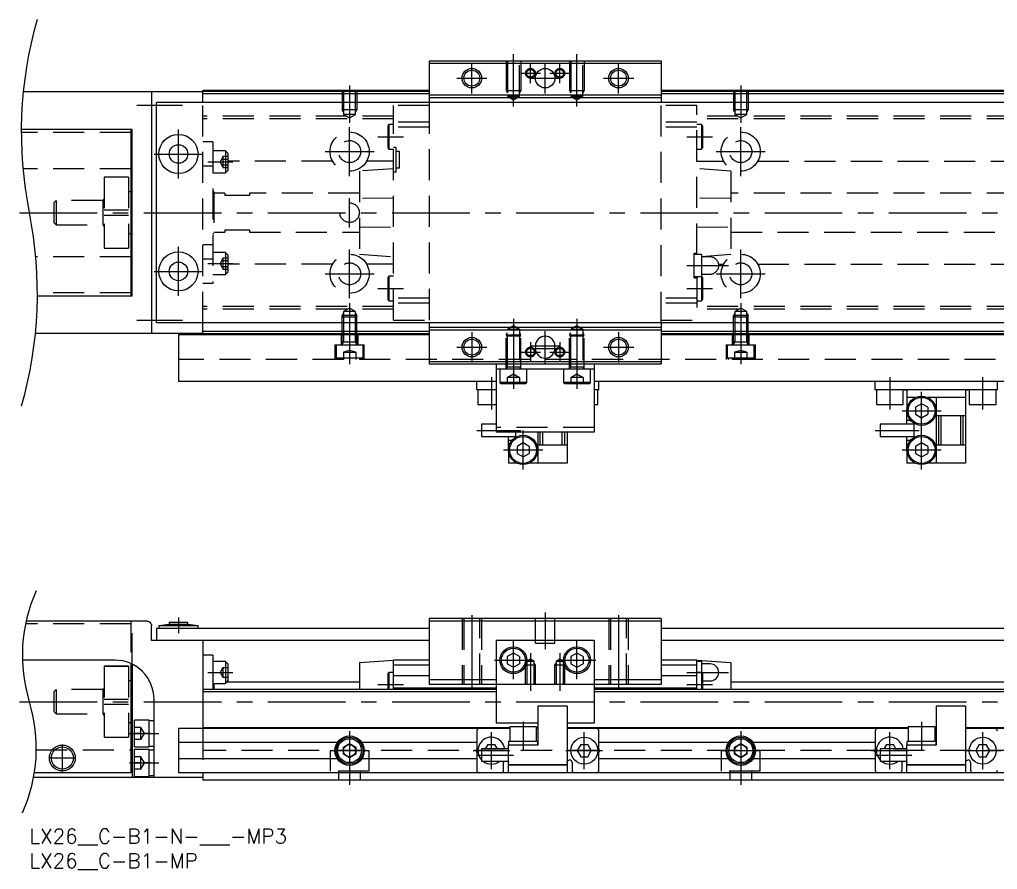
# Model space of a CAD drawing. Extents: x -2 to 443, y -8 to 165.
# Drawn here: x -2 to 198, y -8.3 to 165.5 of the extents above; entities that cross this region are included whole.
import ezdxf

# ---------------------------------------------------------------- set-up
doc = ezdxf.new("R2010")
doc.units = 0
doc.header["$LTSCALE"] = 0.5
doc.linetypes.add('CENTER', pattern=[50.8, 31.75, -6.35, 6.35, -6.35])
doc.linetypes.add('DASHED', pattern=[19.05, 12.7, -6.35])
for name, color, linetype in [('MSM_CENTER', 1, 'CENTER'), ('MSM_CONTINUOUS', 7, 'CONTINUOUS'), ('MSM_DASHED', 4, 'DASHED'), ('MSM_NARROW', 5, 'CONTINUOUS'), ('MSM_PART_NUMBER', 7, 'CONTINUOUS')]:
    doc.layers.add(name, color=color, linetype=linetype)
doc.styles.get("Standard").update_dxf_attribs({"font": 'txt.shx', "height": 1, "bigfont": 'bigfont.shx'})

# ---------------------------------------------------------------- blocks, each defined once
blk = doc.blocks.new('*U2')
at = {"layer": 'MSM_PART_NUMBER'}
blk.add_text('LX26__C-B1-N-___-MP3', height=3, dxfattribs=at).set_placement((0, -3))
blk = doc.blocks.new('*U3')
at = {"layer": 'MSM_PART_NUMBER'}
blk.add_text('LX26__C-B1-MP', height=3, dxfattribs=at).set_placement((0, -8))

msp = doc.modelspace()

# ---------------------------------------------------------------- linework, layer by layer
at = {"layer": 'MSM_CENTER'}
for p, q in [((99, 147.69), (99, 158.4)), ((112, 147.69), (112, 158.4)), ((90.5, 150.4), (90.5, 156.6)), ((102.5, 152.45), (102.5, 156.55)), ((105.5, 150.4), (105.5, 156.6)), ((108.5, 152.45), (108.5, 156.55)), ((120.5, 150.4), (120.5, 156.6)), ((100.45, 154.5), (104.55, 154.5)), ((106.45, 154.5), (110.55, 154.5)), ((87.4, 153.5), (93.6, 153.5)), ((102.4, 153.5), (108.6, 153.5)), ((117.4, 153.5), (123.6, 153.5)), ((65.5, 152), (65.5, 144.37)), ((145.5, 152), (145.5, 144.37)), ((22, 148), (31.31, 148)), ((30.5, 133), (30.5, 143)), ((65.5, 133.5), (65.5, 143.5)), ((145.5, 133.5), (145.5, 143.5)), ((71.3, 141.5), (76.5, 141.5)), ((134.5, 141.5), (139.7, 141.5)), ((60.5, 138.5), (70.5, 138.5)), ((140.5, 138.5), (150.5, 138.5)), ((25.5, 138), (35.5, 138)), ((36.5, 136.39), (41.6, 136.39)), ((65.5, 123), (65.5, 129)), ((-2, 126), (347.5, 126)), ((30.5, 109), (30.5, 119)), ((65.5, 108.5), (65.5, 118.5)), ((145.5, 108.5), (145.5, 118.5)), ((36.5, 115.61), (41.6, 115.61)), ((134.5, 115.2), (143, 115.2)), ((25.5, 114), (35.5, 114)), ((60.5, 113.5), (70.5, 113.5)), ((140.5, 113.5), (150.5, 113.5)), ((71.3, 110.5), (76.5, 110.5)), ((134.5, 110.5), (139.7, 110.5)), ((65.5, 107.51), (65.5, 95)), ((145.5, 107.51), (145.5, 95)), ((99, 104.31), (99, 90)), ((112, 104.31), (112, 90)), ((22, 104), (31.31, 104)), ((90.5, 101.6), (90.5, 95.4)), ((105.5, 95.25), (105.5, 101.75)), ((120.5, 101.6), (120.5, 95.4)), ((87.4, 98.5), (93.6, 98.5)), ((102.5, 99.55), (102.5, 95.45)), ((102.5, 98.75), (108.5, 98.75)), ((102.5, 98.25), (108.5, 98.25)), ((108.5, 99.55), (108.5, 95.45)), ((117.4, 98.5), (123.6, 98.5)), ((100.45, 97.5), (104.55, 97.5)), ((106.45, 97.5), (110.55, 97.5)), ((94.5, 92.39), (94.5, 85.79)), ((176, 92.39), (176, 85.79)), ((195, 85.79), (195, 92.39)), ((182.49, 73.49), (182.49, 89.49)), ((178.49, 85.49), (186.49, 85.49)), ((91.5, 81.49), (100.5, 81.49)), ((100.99, 73.49), (100.99, 81.49)), ((173, 81.49), (182, 81.49)), ((96.99, 77.49), (104.99, 77.49)), ((178.49, 77.49), (186.49, 77.49)), ((105.5, 44.25), (105.5, 36.75)), ((30.5, 43.2), (30.5, 40)), ((90.5, 43.68), (90.5, 28.83)), ((120.5, 43.68), (120.5, 28.83)), ((99, 30.61), (99, 38.39)), ((112, 30.61), (112, 38.39)), ((95.11, 34.5), (102.89, 34.5)), ((102.5, 35.96), (102.5, 28.24)), ((108.11, 34.5), (115.89, 34.5)), ((108.5, 35.96), (108.5, 28.24)), ((134.5, 32), (143, 32)), ((36.5, 32), (41.6, 32)), ((71.3, 29.5), (76.5, 29.5)), ((134.5, 29.5), (139.7, 29.5)), ((-2, 26), (347.5, 26)), ((100.99, 21.9), (100.99, 16.1)), ((182.49, 21.9), (182.49, 16.1)), ((20.5, 19.5), (26.5, 19.5)), ((65.5, 20), (65.5, 9)), ((94.5, 12.25), (94.5, 19.75)), ((113.5, 12.25), (113.5, 19.75)), ((145.5, 20), (145.5, 9)), ((176, 12.25), (176, 19.75)), ((195, 12.25), (195, 19.75)), ((6.75, 11.72), (6.75, 17.28)), ((3.97, 14.5), (9.53, 14.5)), ((61.5, 16), (69.5, 16)), ((90.75, 16), (98.25, 16)), ((91.5, 15.1), (99, 15.1)), ((109.75, 16), (117.25, 16)), ((141.5, 16), (149.5, 16)), ((172.25, 16), (179.75, 16)), ((173, 15.1), (180.5, 15.1)), ((191.25, 16), (198.75, 16)), ((20.5, 13.5), (26.5, 13.5))]:
    msp.add_line(p, q, dxfattribs=at)
at = {"layer": 'MSM_CONTINUOUS'}
for p, q in [((129.2, 157), (81.8, 157)), ((81.8, 157), (81.8, 148.5)), ((129.2, 156.5), (81.8, 156.5)), ((129.2, 157), (129.2, 148.5)), ((35.5, 150.7), (-1.24, 150.7)), ((25, 150.7), (25, 101.3)), ((35.5, 148.5), (35.5, 151)), ((81.8, 151), (35.5, 151)), ((81.8, 150.8), (35.5, 150.8)), ((81.8, 150.3), (35.5, 150.3)), ((335.5, 151), (129.2, 151)), ((335.5, 150.8), (129.2, 150.8)), ((335.5, 150.3), (129.2, 150.3)), ((345, 148.5), (26, 148.5)), ((26, 103.5), (26, 148.5)), ((129.2, 150), (81.8, 150)), ((129.2, 149.5), (81.8, 149.5)), ((21, 143), (-1.64, 143)), ((20.75, 143), (20.75, 109)), ((20.75, 142.4), (21, 142.4)), ((21, 109), (21, 143)), ((21, 135), (20.75, 135)), ((21, 130.25), (20.75, 130.25)), ((20.75, 121.75), (21, 121.75)), ((21, 117), (20.75, 117)), ((1.64, 109), (21, 109)), ((20.75, 109.6), (21, 109.6)), ((345, 103.5), (26, 103.5)), ((35.5, 101), (35.5, 103.5)), ((81.8, 103.5), (81.8, 95)), ((129.2, 102.5), (81.8, 102.5)), ((129.2, 103.5), (129.2, 95)), ((35.5, 101.3), (1.24, 101.3)), ((30.5, 101), (30.5, 91.5)), ((81.8, 101), (30.5, 101)), ((81.8, 101.7), (35.5, 101.7)), ((81.8, 101.2), (35.5, 101.2)), ((129.2, 102), (81.8, 102)), ((335.5, 101.7), (129.2, 101.7)), ((335.5, 101.2), (129.2, 101.2)), ((340.5, 101), (129.2, 101)), ((103.5, 98.75), (103.5, 98.25)), ((107.5, 98.25), (107.5, 98.75)), ((129.2, 95.5), (81.8, 95.5)), ((129.2, 95), (81.8, 95)), ((95.5, 95), (95.5, 81.1)), ((115.5, 94), (95.5, 94)), ((96.25, 94), (96.25, 91.3)), ((101.75, 91.3), (101.75, 94)), ((109.25, 94), (109.25, 91.3)), ((114.75, 91.3), (114.75, 94)), ((115.5, 95), (115.5, 81.1)), ((95.5, 91.5), (30.5, 91.5)), ((91.5, 89.79), (91.5, 91.39)), ((101.75, 91.3), (96.25, 91.3)), ((96.25, 91.3), (96.55, 91)), ((101.45, 91), (96.55, 91)), ((101.45, 91), (101.75, 91.3)), ((114.75, 91.3), (109.25, 91.3)), ((109.25, 91.3), (109.55, 91)), ((114.45, 91), (109.55, 91)), ((114.45, 91), (114.75, 91.3)), ((340.5, 91.5), (115.5, 91.5)), ((116.5, 89.79), (116.5, 91.39)), ((173, 89.79), (173, 91.39)), ((198, 89.79), (198, 91.39)), ((95.5, 89.79), (91.5, 89.79)), ((91.75, 89.79), (91.75, 86.79)), ((116.5, 89.79), (115.5, 89.79)), ((116.25, 86.79), (116.25, 89.79)), ((198, 89.79), (173, 89.79)), ((173.25, 89.79), (173.25, 86.79)), ((178.75, 86.79), (178.75, 89.79)), ((179, 89.79), (179.17, 89.79)), ((179.17, 89.79), (179.31, 89.79)), ((179.31, 89.79), (179.42, 89.77)), ((179.42, 89.77), (179.48, 89.72)), ((179.48, 89.72), (179.5, 89.66)), ((179.5, 89.66), (179.5, 85.74)), ((181.18, 88.19), (179.5, 88.19)), ((191.5, 88.19), (183.8, 88.19)), ((185.5, 88.19), (185.5, 74.79)), ((191.5, 89.66), (191.52, 89.73)), ((191.5, 89.66), (191.5, 74.79)), ((191.52, 89.73), (191.6, 89.77)), ((191.6, 89.77), (191.71, 89.79)), ((191.71, 89.79), (191.85, 89.79)), ((191.85, 89.79), (192, 89.79)), ((192.25, 89.79), (192.25, 86.79)), ((197.75, 86.79), (197.75, 89.79)), ((91.75, 86.79), (95.5, 86.79)), ((115.5, 86.79), (116.25, 86.79)), ((173.25, 86.79), (178.75, 86.79)), ((182.49, 86.94), (181.24, 86.22)), ((181.24, 86.22), (181.24, 84.77)), ((183.74, 86.22), (182.49, 86.94)), ((183.74, 86.22), (183.74, 84.77)), ((192.25, 86.79), (197.75, 86.79)), ((179.5, 82.74), (179.5, 85.25)), ((181.24, 84.77), (182.49, 84.05)), ((182.49, 84.05), (183.74, 84.77)), ((191.5, 84.49), (185.5, 84.49)), ((186, 78.49), (186, 84.49)), ((186.5, 78.49), (186.5, 84.49)), ((190.5, 78.49), (190.5, 84.49)), ((191, 78.49), (191, 84.49)), ((92.5, 82.74), (92.5, 80.24)), ((95.5, 82.74), (92.5, 82.74)), ((174, 82.74), (174, 80.24)), ((181, 82.74), (174, 82.74)), ((180.25, 83.49), (179.5, 83.49)), ((181, 80.1), (181, 82.89)), ((92.5, 80.24), (99.5, 80.24)), ((115.5, 81.1), (95.5, 81.1)), ((98, 77.74), (98, 80.24)), ((99.5, 80.1), (99.5, 81.1)), ((104, 81.1), (104, 74.79)), ((104.5, 78.49), (104.5, 81.1)), ((105, 78.49), (105, 81.1)), ((109, 78.49), (109, 81.1)), ((109.5, 78.49), (109.5, 81.1)), ((110, 81.1), (110, 74.79)), ((174, 80.24), (181, 80.24)), ((179.5, 77.74), (179.5, 80.24)), ((98, 79.49), (98.75, 79.49)), ((100.99, 78.94), (99.74, 78.22)), ((99.74, 78.22), (99.74, 76.77)), ((102.24, 78.22), (100.99, 78.94)), ((102.24, 78.22), (102.24, 76.77)), ((110, 78.49), (104, 78.49)), ((179.5, 79.49), (180.25, 79.49)), ((182.49, 78.94), (181.24, 78.22)), ((181.24, 78.22), (181.24, 76.77)), ((183.74, 78.22), (182.49, 78.94)), ((183.74, 78.22), (183.74, 76.77)), ((191.5, 78.49), (185.5, 78.49)), ((98, 77.25), (98, 74.79)), ((99.74, 76.77), (100.99, 76.05)), ((100.99, 76.05), (102.24, 76.77)), ((179.5, 77.25), (179.5, 74.79)), ((181.24, 76.77), (182.49, 76.05)), ((182.49, 76.05), (183.74, 76.77)), ((99.68, 74.79), (98, 74.79)), ((110, 74.79), (102.3, 74.79)), ((181.18, 74.79), (179.5, 74.79)), ((191.5, 74.79), (183.8, 74.79)), ((24, 42.5), (-0.65, 42.5)), ((24, 42.5), (24.01, 42.5)), ((24.01, 42.5), (24.21, 42.48)), ((24.21, 42.48), (24.45, 42.39)), ((24.45, 42.39), (24.67, 42.24)), ((24.67, 42.24), (24.81, 42.09)), ((24.81, 42.09), (24.92, 41.9)), ((28.6, 42.2), (28.6, 41.8)), ((32.4, 42.2), (28.6, 42.2)), ((32.4, 41.8), (32.4, 42.2)), ((81.8, 43), (81.8, 29.5)), ((129.2, 43), (81.8, 43)), ((129.2, 42.5), (81.8, 42.5)), ((129.2, 43), (129.2, 29.5)), ((24.92, 41.9), (24.98, 41.72)), ((24.98, 41.72), (25, 41.5)), ((25, 38.5), (25, 41.5)), ((26, 41), (26, 38.5)), ((81.8, 41), (26, 41)), ((28.6, 41.8), (26.5, 41.55)), ((26.5, 41.55), (26.5, 41)), ((34.5, 41.55), (26.5, 41.55)), ((32.4, 41.8), (28.6, 41.8)), ((34.5, 41.55), (32.4, 41.8)), ((34.5, 41), (34.5, 41.55)), ((345, 41), (129.2, 41)), ((81.8, 38.5), (25, 38.5)), ((35.5, 38.5), (35.5, 20.5)), ((115.5, 38.5), (95.5, 38.5)), ((95.5, 38.5), (95.5, 21.6)), ((115.5, 38.5), (115.5, 21.6)), ((345.5, 38.5), (129.2, 38.5)), ((17.5, 34.5), (-1.41, 34.5)), ((37.5, 35.5), (35.5, 35.5)), ((37.5, 35.5), (37.5, 28.5)), ((40.1, 34.25), (37.5, 34.25)), ((40.6, 33.75), (40.1, 34.25)), ((40.1, 34.25), (40.1, 29.75)), ((67.5, 34), (74.5, 34.5)), ((81.8, 34.5), (74.5, 34.5)), ((74.5, 28.5), (74.5, 34.5)), ((99, 35.94), (97.75, 35.22)), ((97.75, 35.22), (97.75, 33.78)), ((100.25, 35.22), (99, 35.94)), ((100.25, 35.22), (100.25, 33.78)), ((112, 35.94), (110.75, 35.22)), ((110.75, 35.22), (110.75, 33.78)), ((113.25, 35.22), (112, 35.94)), ((113.25, 35.22), (113.25, 33.78)), ((136.5, 34.5), (129.2, 34.5)), ((136.5, 34.5), (143.5, 34)), ((136.5, 28.5), (136.5, 34.5)), ((137.5, 34.25), (136.5, 34.25)), ((137.5, 34.25), (137.5, 31.95)), ((143.5, 34), (143.5, 28.5)), ((20.75, 33.81), (20.75, 11.5)), ((21, 33.69), (21, 16.2)), ((40.6, 33.75), (40.6, 30.25)), ((67.5, 34), (67.5, 28.5)), ((81.8, 33.5), (74.5, 33.5)), ((97.75, 33.78), (99, 33.06)), ((99, 33.06), (100.25, 33.78)), ((110.75, 33.78), (112, 33.06)), ((112, 33.06), (113.25, 33.78)), ((136.5, 33.5), (129.2, 33.5)), ((137.45, 32), (136.5, 32)), ((137.7, 31.75), (137.45, 32)), ((137.45, 32), (137.45, 28.5)), ((139.25, 33.75), (137.5, 33.75)), ((21, 30.25), (20.75, 30.25)), ((40.1, 29.75), (40.6, 30.25)), ((73.55, 32), (73.3, 31.75)), ((73.3, 31.75), (73.3, 28.5)), ((74.5, 32), (73.55, 32)), ((73.55, 32), (73.55, 28.5)), ((81.8, 31.3), (74.5, 31.3)), ((95.5, 30.5), (81.8, 30.5)), ((129.2, 30.5), (115.5, 30.5)), ((136.5, 31.3), (129.2, 31.3)), ((137.7, 31.75), (137.7, 28.5)), ((137.7, 30.25), (139.25, 30.25)), ((95.5, 28.5), (35.5, 28.5)), ((37.5, 29.75), (40.1, 29.75)), ((37.7, 29.75), (37.7, 28.5)), ((67.5, 30), (40.35, 30)), ((95.5, 28.8), (74.5, 28.8)), ((129.2, 29.5), (81.8, 29.5)), ((136.5, 28.8), (115.5, 28.8)), ((335.5, 28.5), (115.5, 28.5)), ((335.5, 30), (143.5, 30)), ((25.5, 10.5), (25.5, 26.5)), ((95.5, 28), (35.5, 28)), ((335.5, 28), (115.5, 28)), ((104, 25.1), (104, 17.1)), ((110, 25.1), (104, 25.1)), ((110, 25.1), (110, 11.5)), ((185.5, 25.1), (185.5, 17.1)), ((191.5, 25.1), (185.5, 25.1)), ((191.5, 25.1), (191.5, 11.5)), ((21.5, 16.75), (21.5, 22.25)), ((24.5, 22.25), (21.5, 22.25)), ((24.5, 16.75), (24.5, 22.25)), ((25.5, 22.1), (24.5, 22.1)), ((20.75, 21.75), (21, 21.75)), ((30.5, 20.5), (30.5, 11.5)), ((98.24, 20.5), (30.5, 20.5)), ((98.24, 20.7), (35.5, 20.7)), ((104, 21.6), (95.5, 21.6)), ((98.24, 20.9), (98.24, 17.9)), ((103.74, 20.9), (98.24, 20.9)), ((103.74, 17.9), (103.74, 20.9)), ((104, 20.7), (103.74, 20.7)), ((104, 20.5), (103.74, 20.5)), ((115.5, 21.6), (110, 21.6)), ((179.74, 20.7), (110, 20.7)), ((179.74, 20.5), (110, 20.5)), ((179.74, 20.9), (179.74, 17.9)), ((185.24, 20.9), (179.74, 20.9)), ((185.24, 17.9), (185.24, 20.9)), ((185.5, 20.7), (185.24, 20.7)), ((185.5, 20.5), (185.24, 20.5)), ((261.24, 20.7), (191.5, 20.7)), ((261.24, 20.5), (191.5, 20.5)), ((91.5, 20), (91.5, 12)), ((116.5, 12), (116.5, 20)), ((173, 20), (173, 12)), ((20.75, 16.2), (21, 16.2)), ((21.5, 16.75), (24.5, 16.75)), ((21.5, 10.75), (21.5, 16.25)), ((24.5, 16.25), (21.5, 16.25)), ((24.5, 16.9), (25.5, 16.9)), ((24.5, 10.75), (24.5, 16.25)), ((25.5, 16.1), (24.5, 16.1)), ((63.03, 17.7), (30.5, 17.7)), ((64.25, 16.72), (65.5, 17.44)), ((64.25, 15.28), (64.25, 16.72)), ((65.5, 17.44), (66.75, 16.72)), ((66.75, 16.72), (66.75, 15.28)), ((91.5, 17.7), (67.97, 17.7)), ((91.5, 16.3), (91.32, 16)), ((98, 16.35), (92.5, 16.35)), ((92.5, 16.35), (92.5, 13.85)), ((93.78, 17.25), (93.26, 16.35)), ((93.78, 17.25), (95.22, 17.25)), ((95.74, 16.35), (95.22, 17.25)), ((97.99, 17.9), (97.99, 17.1)), ((103.99, 17.9), (97.99, 17.9)), ((104, 17.1), (97.99, 17.1)), ((98, 11.5), (98, 17.1)), ((103.99, 17.1), (103.99, 17.9)), ((112.78, 17.25), (112.06, 16)), ((112.78, 17.25), (114.22, 17.25)), ((114.94, 16), (114.22, 17.25)), ((143.03, 17.7), (116.5, 17.7)), ((116.68, 16), (116.5, 16.3)), ((144.25, 16.72), (145.5, 17.44)), ((144.25, 15.28), (144.25, 16.72)), ((145.5, 17.44), (146.75, 16.72)), ((146.75, 16.72), (146.75, 15.28)), ((173, 17.7), (147.97, 17.7)), ((173, 16.3), (172.82, 16)), ((179.5, 16.35), (174, 16.35)), ((174, 16.35), (174, 13.85)), ((175.28, 17.25), (174.76, 16.35)), ((175.28, 17.25), (176.72, 17.25)), ((177.24, 16.35), (176.72, 17.25)), ((179.49, 17.9), (179.49, 17.1)), ((185.49, 17.9), (179.49, 17.9)), ((185.5, 17.1), (179.49, 17.1)), ((179.5, 11.5), (179.5, 17.1)), ((185.49, 17.1), (185.49, 17.9)), ((194.28, 17.25), (193.56, 16)), ((194.28, 17.25), (195.72, 17.25)), ((196.44, 16), (195.72, 17.25)), ((63.03, 14.3), (30.5, 14.3)), ((65.5, 14.56), (64.25, 15.28)), ((66.75, 15.28), (65.5, 14.56)), ((91.5, 14.3), (67.97, 14.3)), ((91.32, 16), (91.5, 15.7)), ((110.1, 13.89), (110.21, 14)), ((110.21, 14), (110.35, 14.08)), ((110.35, 14.08), (110.5, 14.1)), ((112.06, 16), (112.78, 14.75)), ((112.78, 14.75), (114.22, 14.75)), ((114.22, 14.75), (114.94, 16)), ((116.5, 15.7), (116.68, 16)), ((143.03, 14.3), (116.5, 14.3)), ((145.5, 14.56), (144.25, 15.28)), ((146.75, 15.28), (145.5, 14.56)), ((173, 14.3), (147.97, 14.3)), ((172.82, 16), (173, 15.7)), ((191.6, 13.89), (191.71, 14)), ((191.71, 14), (191.85, 14.08)), ((191.85, 14.08), (192, 14.1)), ((193.56, 16), (194.28, 14.75)), ((194.28, 14.75), (195.72, 14.75)), ((195.72, 14.75), (196.44, 16)), ((92.5, 13.85), (98, 13.85)), ((97, 12), (97, 13.6)), ((97.93, 13.85), (97.98, 13.73)), ((97.98, 13.73), (98, 13.6)), ((98, 13.15), (110, 13.15)), ((98, 13.1), (110, 13.1)), ((98.05, 13.15), (98.05, 13.1)), ((109.95, 13.15), (109.95, 13.1)), ((110, 13.6), (110.02, 13.75)), ((110.02, 13.75), (110.1, 13.89)), ((111, 13.6), (111, 12)), ((174, 13.85), (179.5, 13.85)), ((178.5, 12), (178.5, 13.6)), ((179.43, 13.85), (179.48, 13.73)), ((179.48, 13.73), (179.5, 13.6)), ((179.5, 13.15), (191.5, 13.15)), ((179.5, 13.1), (191.5, 13.1)), ((179.55, 13.15), (179.55, 13.1)), ((191.45, 13.15), (191.45, 13.1)), ((191.5, 13.6), (191.52, 13.75)), ((191.52, 13.75), (191.6, 13.89)), ((192.5, 13.6), (192.5, 12)), ((35.5, 10.5), (0.86, 10.5)), ((20.75, 11.5), (1.03, 11.5)), ((21.5, 10.75), (24.5, 10.75)), ((24.5, 10.9), (25.5, 10.9)), ((91.5, 11.5), (30.5, 11.5)), ((335.5, 11.5), (35.5, 11.5)), ((35.5, 11.5), (35.5, 10)), ((173, 11.5), (116.5, 11.5)), ((254.5, 11.5), (198, 11.5)), ((335.5, 10), (35.5, 10))]:
    msp.add_line(p, q, dxfattribs=at)
for centre, radius in [((90.5, 153.5), 1.62), ((105.5, 153.5), 2), ((120.5, 153.5), 1.62), ((30.5, 138), 4), ((30.5, 138), 1.9), ((30.5, 114), 4), ((30.5, 114), 1.9), ((90.5, 98.5), 1.62), ((120.5, 98.5), 1.62), ((182.49, 85.49), 3), ((182.49, 85.49), 2.75), ((100.99, 77.49), 3), ((100.99, 77.49), 2.75), ((182.49, 77.49), 3), ((182.49, 77.49), 2.75), ((99, 34.5), 2.75), ((99, 34.5), 2.45), ((112, 34.5), 2.75), ((112, 34.5), 2.45), ((65.5, 16), 3), ((65.5, 16), 2.75), ((65.5, 16), 2.45), ((113.5, 16), 2.75), ((145.5, 16), 3), ((145.5, 16), 2.75), ((145.5, 16), 2.45), ((195, 16), 2.75), ((6.75, 14.5), 2.65), ((6.75, 14.5), 2.25), ((65.5, 16), 1.25), ((145.5, 16), 1.25)]:
    msp.add_circle(centre, radius, dxfattribs=at)
for centre, radius, start, end in [((105.5, 98.75), 2, 0, 180), ((105.5, 98.25), 2, 180, 0), ((17.5, 26.5), 8, 0, 90), ((139.25, 32), 1.75, 270, 90), ((92, 20), 0.5, 90, 180), ((116, 20), 0.5, 0, 90), ((173.5, 20), 0.5, 90, 180), ((197.5, 20), 0.5, 0, 90), ((94.5, 16), 2.75, 7.312, 223.3418), ((176, 16), 2.75, 7.312, 223.3418), ((110.5, 13.6), 0.5, 0, 90), ((192, 13.6), 0.5, 0, 90), ((94.5, 16), 2.75, 231.4273, 308.5727), ((97.5, 13.6), 0.5, 150, 180), ((176, 16), 2.75, 231.4273, 308.5727), ((179, 13.6), 0.5, 150, 180), ((92, 12), 0.5, 180, 270), ((96.5, 12), 0.5, 270, 0), ((111.5, 12), 0.5, 180, 270), ((116, 12), 0.5, 270, 0), ((173.5, 12), 0.5, 180, 270), ((178, 12), 0.5, 270, 0), ((193, 12), 0.5, 180, 270), ((197.5, 12), 0.5, 270, 0)]:
    msp.add_arc(centre, radius, start, end, dxfattribs=at)
at = {"layer": 'MSM_DASHED'}
for p, q in [((97.5, 157), (97.5, 151)), ((97.77, 157), (97.77, 149.8)), ((100.23, 149.8), (100.23, 157)), ((100.5, 157), (100.5, 151)), ((110.5, 157), (110.5, 151)), ((110.77, 157), (110.77, 149.8)), ((113.23, 149.8), (113.23, 157)), ((113.5, 157), (113.5, 151)), ((64, 151), (64, 147)), ((64.2, 150.8), (64.2, 150.8)), ((64.2, 150.8), (64.2, 150.8)), ((64.27, 151), (64.27, 146.08)), ((66.73, 146.08), (66.73, 151)), ((66.8, 150.8), (66.81, 150.82)), ((67, 151), (67, 147)), ((97.5, 151), (100.5, 151)), ((97.5, 151), (97.77, 150.53)), ((100.5, 151), (100.23, 150.53)), ((110.5, 151), (113.5, 151)), ((110.5, 151), (110.77, 150.53)), ((113.5, 151), (113.23, 150.53)), ((144, 151), (144, 147)), ((144.2, 150.8), (144.2, 150.8)), ((144.2, 150.8), (144.2, 150.8)), ((144.27, 151), (144.27, 146.08)), ((146.73, 146.08), (146.73, 151)), ((146.8, 150.8), (146.81, 150.82)), ((147, 151), (147, 147)), ((35.5, 103.5), (35.5, 148.5)), ((81.8, 148.5), (81.8, 103.5)), ((97.77, 149.8), (99, 149.09)), ((97.77, 149.8), (100.23, 149.8)), ((99, 149.09), (100.23, 149.8)), ((110.77, 149.8), (112, 149.09)), ((110.77, 149.8), (113.23, 149.8)), ((112, 149.09), (113.23, 149.8)), ((129.2, 103.5), (129.2, 148.5)), ((67, 147), (64, 147)), ((64.27, 146.53), (64, 147)), ((66.73, 146.08), (64.27, 146.08)), ((64.27, 146.08), (65.5, 145.37)), ((65.5, 145.37), (66.73, 146.08)), ((66.73, 146.53), (67, 147)), ((81.8, 147.95), (74.5, 147.95)), ((74.5, 104.05), (74.5, 147.95)), ((136.5, 147.95), (129.2, 147.95)), ((136.5, 117.45), (136.5, 147.95)), ((147, 147), (144, 147)), ((144.27, 146.53), (144, 147)), ((146.73, 146.08), (144.27, 146.08)), ((144.27, 146.08), (145.5, 145.37)), ((145.5, 145.37), (146.73, 146.08)), ((146.73, 146.53), (147, 147)), ((74.5, 145.76), (35.5, 145.76)), ((74.5, 145.2), (35.5, 145.2)), ((74.5, 145.2), (54, 145.2)), ((81.8, 144.5), (74.5, 144.5)), ((136.5, 144.5), (129.2, 144.5)), ((335.5, 145.76), (136.5, 145.76)), ((335.5, 145.2), (136.5, 145.2)), ((20.75, 142.4), (-1.64, 142.4)), ((73.55, 144), (73.3, 143.75)), ((73.3, 143.75), (73.3, 139.25)), ((74.5, 144), (73.55, 144)), ((73.55, 144), (73.55, 139)), ((81.8, 143.5), (74.5, 143.5)), ((136.5, 143.5), (129.2, 143.5)), ((137.45, 144), (136.5, 144)), ((137.45, 144), (137.45, 139)), ((137.7, 143.75), (137.45, 144)), ((137.7, 143.75), (137.7, 139.25)), ((37.5, 140.5), (35.5, 140.5)), ((37.5, 140.5), (37.5, 111.5)), ((40.1, 138.64), (37.5, 138.64)), ((40.6, 138.14), (40.1, 138.64)), ((40.1, 138.64), (40.1, 134.14)), ((40.6, 138.14), (40.6, 134.64)), ((73.3, 139.25), (73.55, 139)), ((73.55, 139), (74.5, 139)), ((75, 139.3), (74.5, 139.3)), ((75, 134.3), (75, 139.3)), ((75.7, 138.5), (75, 138.5)), ((75.7, 135.1), (75.7, 138.5)), ((136.5, 139), (137.45, 139)), ((137.45, 139), (137.7, 139.25)), ((39.6, 137.39), (39.02, 136.39)), ((39.6, 135.39), (39.02, 136.39)), ((39.6, 137.55), (40.6, 137.55)), ((39.6, 137.55), (39.6, 135.24)), ((39.6, 136.97), (40.6, 136.97)), ((62.01, 136.54), (40.6, 136.54)), ((74.5, 136.54), (68.99, 136.54)), ((136.5, 136.54), (142.01, 136.54)), ((148.99, 136.54), (222.01, 136.54)), ((20.75, 135), (-1.31, 135)), ((37.5, 135.5), (35.5, 135.5)), ((37.5, 134.14), (40.1, 134.14)), ((39.6, 135.81), (40.6, 135.81)), ((39.6, 135.24), (40.6, 135.24)), ((40.1, 134.14), (40.6, 134.64)), ((74.5, 135), (67.5, 134.5)), ((67.5, 134.5), (67.5, 117.5)), ((75, 134.3), (74.5, 134.3)), ((75.7, 135.1), (75, 135.1)), ((143.5, 134.5), (136.5, 135)), ((143.5, 134.5), (143.5, 117.5)), ((15.3, 133.25), (15.3, 118.75)), ((20.3, 133.25), (15.3, 133.25)), ((20.3, 133.23), (15.3, 133.23)), ((20.3, 133.25), (20.3, 118.75)), ((20.75, 130.25), (20.3, 130.25)), ((37.7, 130.25), (37.5, 130.25)), ((37.7, 130.25), (37.7, 121.75)), ((5.5, 128.5), (5, 128)), ((5.5, 128.5), (5.5, 123.5)), ((15, 128.5), (5.5, 128.5)), ((15.3, 128.8), (15, 128.5)), ((15, 128.5), (15, 123.5)), ((40, 130), (37.7, 130)), ((40, 130), (40, 129.5)), ((45, 129.5), (40, 129.5)), ((45, 130), (45, 129.5)), ((67.5, 130), (45, 130)), ((74.5, 128.96), (67.5, 128.87)), ((143.5, 128.87), (136.5, 128.96)), ((335.5, 130), (143.5, 130)), ((5, 128), (5, 124)), ((15.3, 126.55), (20.3, 126.55)), ((20.3, 125.45), (15.3, 125.45)), ((5, 124), (5.5, 123.5)), ((5.5, 123.5), (15, 123.5)), ((15, 123.5), (15.3, 123.2)), ((40, 122.5), (45, 122.5)), ((40, 122.5), (40, 122)), ((45, 122.5), (45, 122)), ((67.5, 123.13), (74.5, 123.04)), ((136.5, 123.04), (143.5, 123.13)), ((20.3, 121.75), (20.75, 121.75)), ((37.5, 121.75), (37.7, 121.75)), ((37.7, 122), (40, 122)), ((45, 122), (67.5, 122)), ((143.5, 122), (335.5, 122)), ((15.3, 118.77), (20.3, 118.77)), ((15.3, 118.75), (20.3, 118.75)), ((35.5, 119.5), (37.5, 119.5)), ((20.75, 117), (1.31, 117)), ((37.5, 116.5), (35.5, 116.5)), ((40.1, 117.86), (37.5, 117.86)), ((39.6, 116.61), (39.02, 115.61)), ((39.6, 116.76), (40.6, 116.76)), ((39.6, 116.76), (39.6, 114.45)), ((39.6, 116.19), (40.6, 116.19)), ((40.6, 117.36), (40.1, 117.86)), ((40.1, 117.86), (40.1, 113.36)), ((40.6, 117.36), (40.6, 113.86)), ((67.5, 117.5), (74.5, 117)), ((136, 117.7), (136.5, 117.7)), ((136, 112.7), (136, 117.7)), ((137.5, 117.45), (136, 117.45)), ((137.5, 117.07), (143.5, 117.5)), ((137.5, 117.45), (137.5, 112.95)), ((139.25, 116.95), (137.5, 116.95)), ((39.6, 114.61), (39.02, 115.61)), ((39.6, 115.03), (40.6, 115.03)), ((39.6, 114.45), (40.6, 114.45)), ((62.01, 115.46), (40.6, 115.46)), ((74.5, 115.46), (68.99, 115.46)), ((140.98, 115.46), (142.01, 115.46)), ((148.99, 115.46), (222.01, 115.46)), ((37.5, 113.36), (40.1, 113.36)), ((40.1, 113.36), (40.6, 113.86)), ((73.55, 113), (73.3, 112.75)), ((73.3, 112.75), (73.3, 108.25)), ((73.55, 113), (73.55, 108)), ((74.5, 113), (73.55, 113)), ((136, 112.95), (137.5, 112.95)), ((136, 112.7), (136.5, 112.7)), ((136.5, 112.95), (136.5, 104.05)), ((137.45, 112.95), (137.45, 108)), ((137.5, 113.45), (139.25, 113.45)), ((137.7, 112.75), (137.5, 112.95)), ((137.7, 112.75), (137.7, 108.25)), ((37.5, 111.5), (35.5, 111.5)), ((20.75, 109.6), (1.64, 109.6)), ((73.3, 108.25), (73.55, 108)), ((81.8, 108.5), (74.5, 108.5)), ((136.5, 108.5), (129.2, 108.5)), ((137.45, 108), (137.7, 108.25)), ((74.5, 106.8), (35.5, 106.8)), ((74.5, 106.24), (35.5, 106.24)), ((65.5, 106.51), (64.27, 105.8)), ((66.73, 105.8), (65.5, 106.51)), ((73.55, 108), (74.5, 108)), ((81.8, 107.5), (74.5, 107.5)), ((136.5, 107.5), (129.2, 107.5)), ((136.5, 108), (137.45, 108)), ((335.5, 106.8), (136.5, 106.8)), ((335.5, 106.24), (136.5, 106.24)), ((145.5, 106.51), (144.27, 105.8)), ((146.73, 105.8), (145.5, 106.51)), ((64.27, 105.47), (64, 105)), ((64, 99), (64, 105)), ((64.27, 105), (64, 104.73)), ((67, 105), (64, 105)), ((64, 104.73), (67, 104.73)), ((64.27, 105.8), (64.27, 99.5)), ((66.73, 105.8), (64.27, 105.8)), ((66.73, 99.5), (66.73, 105.8)), ((66.73, 105.47), (67, 105)), ((67, 104.73), (66.73, 105)), ((67, 99), (67, 105)), ((74.5, 104.05), (81.8, 104.05)), ((129.2, 104.05), (136.5, 104.05)), ((144.27, 105.47), (144, 105)), ((144, 99), (144, 105)), ((147, 105), (144, 105)), ((144.27, 105), (144, 104.73)), ((144, 104.73), (147, 104.73)), ((144.27, 105.8), (144.27, 99.5)), ((146.73, 105.8), (144.27, 105.8)), ((146.73, 99.5), (146.73, 105.8)), ((146.73, 105.47), (147, 105)), ((147, 104.73), (146.73, 105)), ((147, 99), (147, 105)), ((97.77, 102.2), (99, 102.91)), ((97.77, 102.2), (99, 102.91)), ((97.77, 102.2), (100.23, 102.2)), ((97.77, 102.2), (100.23, 102.2)), ((97.77, 94.47), (97.77, 102.2)), ((99, 102.91), (100.23, 102.2)), ((99, 102.91), (100.23, 102.2)), ((100.23, 102.2), (100.23, 94.47)), ((110.77, 102.2), (112, 102.91)), ((110.77, 102.2), (112, 102.91)), ((110.77, 102.2), (113.23, 102.2)), ((110.77, 102.2), (113.23, 102.2)), ((110.77, 94.47), (110.77, 102.2)), ((112, 102.91), (113.23, 102.2)), ((113.23, 102.2), (113.23, 94.47)), ((63.75, 101), (63.75, 99)), ((67.25, 99), (67.25, 101)), ((97.5, 101), (97.77, 101.47)), ((97.5, 101), (100.5, 101)), ((97.5, 101), (100.5, 101)), ((97.5, 100.73), (97.77, 101)), ((97.5, 94), (97.5, 101)), ((100.5, 100.73), (97.5, 100.73)), ((100.5, 101), (100.23, 101.47)), ((100.23, 101), (100.5, 100.73)), ((100.5, 94), (100.5, 101)), ((110.5, 101), (110.77, 101.47)), ((110.5, 101), (113.5, 101)), ((110.5, 101), (113.5, 101)), ((110.5, 100.73), (110.77, 101)), ((110.5, 94), (110.5, 101)), ((113.5, 100.73), (110.5, 100.73)), ((113.5, 101), (113.23, 101.47)), ((113.23, 101), (113.5, 100.73)), ((113.5, 94), (113.5, 101)), ((143.75, 101), (143.75, 99)), ((147.25, 99), (147.25, 101)), ((62.5, 99), (68.5, 99)), ((62.5, 99), (62.5, 96)), ((62.75, 99), (62.75, 96.3)), ((67, 99.5), (64, 99.5)), ((64, 99), (64.27, 99.5)), ((67, 99), (66.73, 99.5)), ((68.25, 96.3), (68.25, 99)), ((68.5, 96), (68.5, 99)), ((142.5, 99), (148.5, 99)), ((142.5, 99), (142.5, 96)), ((142.75, 99), (142.75, 96.3)), ((147, 99.5), (144, 99.5)), ((144, 99), (144.27, 99.5)), ((147, 99), (146.73, 99.5)), ((148.25, 96.3), (148.25, 99)), ((148.5, 96), (148.5, 99)), ((62.75, 96.3), (63.05, 96)), ((62.75, 96.3), (68.25, 96.3)), ((65.5, 97.83), (64.25, 97.5)), ((64.25, 97.5), (64.25, 96)), ((64.25, 97.5), (66.75, 97.5)), ((66.75, 97.5), (65.5, 97.83)), ((65.5, 97.5), (65.5, 96)), ((66.75, 97.5), (66.75, 96)), ((67.95, 96), (68.25, 96.3)), ((142.75, 96.3), (143.05, 96)), ((142.75, 96.3), (148.25, 96.3)), ((145.5, 97.83), (144.25, 97.5)), ((144.25, 97.5), (144.25, 96)), ((144.25, 97.5), (146.75, 97.5)), ((146.75, 97.5), (145.5, 97.83)), ((145.5, 97.5), (145.5, 96)), ((146.75, 97.5), (146.75, 96)), ((147.95, 96), (148.25, 96.3)), ((340.5, 96), (30.5, 96)), ((97.5, 94.47), (100.5, 94.47)), ((97.5, 94), (97.77, 94.47)), ((100.5, 94), (100.23, 94.47)), ((110.5, 94.47), (113.5, 94.47)), ((110.5, 94), (110.77, 94.47)), ((113.5, 94), (113.23, 94.47)), ((97.75, 92.3), (99, 93.02)), ((97.75, 92.3), (97.75, 91)), ((100.25, 92.3), (97.75, 92.3)), ((99, 93.02), (100.25, 92.3)), ((99, 92.3), (99, 91)), ((100.25, 92.3), (100.25, 91)), ((110.75, 92.3), (112, 93.02)), ((110.75, 92.3), (110.75, 91)), ((113.25, 92.3), (110.75, 92.3)), ((112, 93.02), (113.25, 92.3)), ((112, 92.3), (112, 91)), ((113.25, 92.3), (113.25, 91)), ((115.5, 82.1), (95.5, 82.1)), ((20.75, 42.5), (20.75, 33.81)), ((21, 33.69), (21, 42.5)), ((88.5, 43), (88.5, 29.5)), ((88.88, 43), (88.88, 29.5)), ((92.12, 29.5), (92.12, 43)), ((92.5, 43), (92.5, 29.5)), ((103.5, 38), (103.5, 43)), ((107.5, 38), (107.5, 43)), ((118.5, 43), (118.5, 29.5)), ((118.88, 43), (118.88, 29.5)), ((122.12, 29.5), (122.12, 43)), ((122.5, 43), (122.5, 29.5)), ((20.75, 41.9), (-0.78, 41.9)), ((103.5, 38), (107.5, 38)), ((102.5, 34.7), (101.72, 34.25)), ((101.72, 34.25), (101.72, 29.5)), ((103.28, 34.25), (101.72, 34.25)), ((103.28, 34.25), (102.5, 34.7)), ((103.28, 29.5), (103.28, 34.25)), ((108.5, 34.7), (107.72, 34.25)), ((107.72, 34.25), (107.72, 29.5)), ((109.28, 34.25), (107.72, 34.25)), ((109.28, 34.25), (108.5, 34.7)), ((109.28, 29.5), (109.28, 34.25)), ((15.3, 33.25), (15.3, 18.75)), ((20.3, 33.25), (15.3, 33.25)), ((20.3, 33.23), (15.3, 33.23)), ((20.3, 33.25), (20.3, 18.75)), ((39.6, 33), (39.02, 32)), ((39.6, 33), (40.6, 33)), ((39.6, 33), (39.6, 31)), ((101.5, 33.5), (101.72, 33.87)), ((101.5, 29.5), (101.5, 33.5)), ((103.5, 33.5), (101.5, 33.5)), ((103.5, 33.5), (103.28, 33.87)), ((103.5, 29.5), (103.5, 33.5)), ((107.5, 33.5), (107.72, 33.87)), ((107.5, 29.5), (107.5, 33.5)), ((109.5, 33.5), (107.5, 33.5)), ((109.5, 33.5), (109.28, 33.87)), ((109.5, 29.5), (109.5, 33.5)), ((20.75, 30.25), (20.3, 30.25)), ((39.02, 32), (39.6, 31)), ((39.6, 32), (40.6, 32)), ((39.6, 31), (40.6, 31)), ((5.5, 28.5), (5, 28)), ((5.5, 28.5), (5.5, 23.5)), ((15, 28.5), (5.5, 28.5)), ((15.3, 28.8), (15, 28.5)), ((15, 28.5), (15, 23.5)), ((5, 28), (5, 24)), ((15.3, 26.55), (20.3, 26.55)), ((20.3, 25.45), (15.3, 25.45)), ((5, 24), (5.5, 23.5)), ((5.5, 23.5), (15, 23.5)), ((15, 23.5), (15.3, 23.2)), ((20.3, 21.75), (20.75, 21.75)), ((22.8, 20.75), (21.5, 20.75)), ((22.8, 18.25), (22.8, 20.75)), ((23.52, 19.5), (22.8, 20.75)), ((35.5, 20.5), (35.5, 11.5)), ((15.3, 18.77), (20.3, 18.77)), ((15.3, 18.75), (20.3, 18.75)), ((22.8, 19.5), (21.5, 19.5)), ((22.8, 18.25), (21.5, 18.25)), ((22.8, 18.25), (23.52, 19.5)), ((24.8, 19.5), (23.5, 19.5)), ((1.42, 16.2), (20.75, 16.2)), ((21, 16.2), (21, 10.5)), ((22.8, 14.75), (21.5, 14.75)), ((22.8, 12.25), (22.8, 14.75)), ((23.52, 13.5), (22.8, 14.75)), ((335.5, 16), (35.5, 16)), ((61.5, 16), (61.5, 11.8)), ((69.5, 11.8), (69.5, 16)), ((141.5, 16), (141.5, 11.8)), ((149.5, 11.8), (149.5, 16)), ((22.8, 13.5), (21.5, 13.5)), ((22.8, 12.25), (21.5, 12.25)), ((22.8, 12.25), (23.52, 13.5)), ((24.8, 13.5), (23.5, 13.5)), ((69.5, 11.8), (61.5, 11.8)), ((63.25, 11.8), (63.25, 10)), ((67.75, 10), (67.75, 11.8)), ((149.5, 11.8), (141.5, 11.8)), ((143.25, 11.8), (143.25, 10)), ((147.75, 10), (147.75, 11.8))]:
    msp.add_line(p, q, dxfattribs=at)
for centre, radius in [((102.5, 154.5), 1), ((102.5, 154.5), 0.784), ((108.5, 154.5), 1), ((108.5, 154.5), 0.784), ((65.5, 138.5), 4), ((145.5, 138.5), 4), ((65.5, 138.5), 2.25), ((145.5, 138.5), 2.25), ((65.5, 126), 2), ((65.5, 113.5), 4), ((145.5, 113.5), 4), ((65.5, 113.5), 2.25), ((145.5, 113.5), 2.25), ((102.5, 97.5), 1), ((102.5, 97.5), 0.784), ((108.5, 97.5), 1), ((108.5, 97.5), 0.784)]:
    msp.add_circle(centre, radius, dxfattribs=at)
msp.add_arc((139.25, 115.2), 1.75, 270, 90, dxfattribs=at)
at = {"layer": 'MSM_NARROW'}
for centre in [(90.5, 153.5), (120.5, 153.5), (90.5, 98.5), (120.5, 98.5)]:
    msp.add_circle(centre, 2, dxfattribs=at)
for centre, radius, start, end in [((82, 142.5), 83.65, 164.0452, 191.3736), ((-82, 109.5), 83.65, 344.0452, 11.3736), ((30.83, 35.48), 32.26, 155.8301, 197.0849), ((-30.83, 16.52), 32.26, 335.8301, 17.0849)]:
    msp.add_arc(centre, radius, start, end, dxfattribs=at)

# ---------------------------------------------------------------- block references
at = {"layer": 'MSM_CONTINUOUS'}
for name in ['*U2', '*U3']:
    msp.add_blockref(name, (0, 0), dxfattribs=at)

doc.saveas('drawing.dxf')
